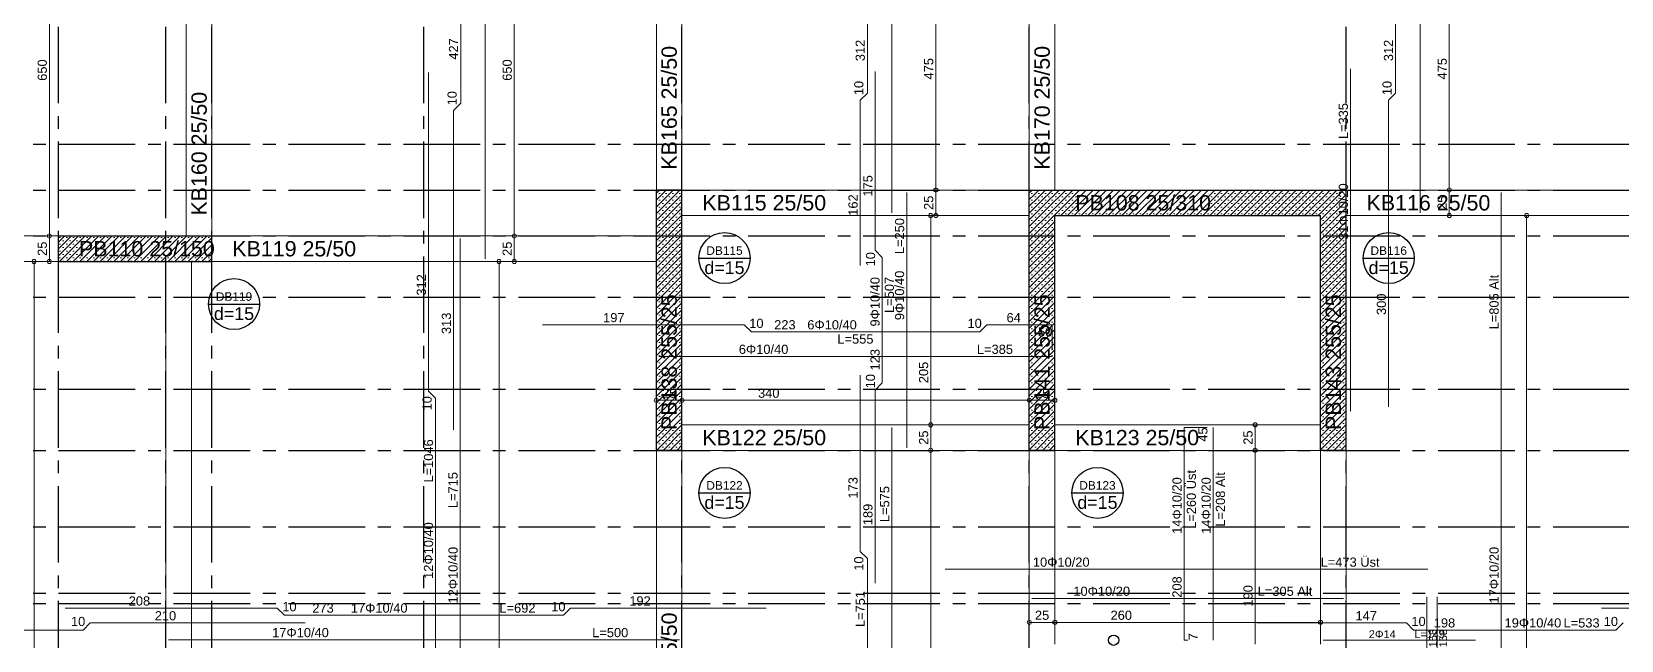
# Model space of a CAD drawing. Header units: millimetres. Extents: x 2232 to 85269, y -3593 to 5869.
# Drawn here: x 41216 to 42771, y 4226 to 4822 of the extents above; entities that cross this region are included whole.
import ezdxf

# ---------------------------------------------------------------- set-up
doc = ezdxf.new("R2010")
doc.units = ezdxf.units.MM
doc.linetypes.add('CENTER2', pattern=[112.5, 75, -12.5, 12.5, -12.5])
doc.linetypes.add('DASHDOT2', pattern=[12.7, 6.35, -3.175, 0, -3.175])
doc.layers.add('aks', color=251, linetype='DASHDOT2', lineweight=35)
for name, color, linetype in [('Donatı Topl. Uzun. Yazısı', 7, 'Continuous'), ('Donatı Uz. Yazısı', 7, 'Continuous'), ('Donatı Yazısı', 7, 'Continuous'), ('Donatı Çizgisi', 7, 'Continuous'), ('Döşeme', 7, 'Continuous'), ('Kiriş', 7, 'Continuous'), ('Merdiven', 7, 'Continuous'), ('Panel', 7, 'Continuous'), ('Standart', 7, 'Continuous'), ('Ölçülendirme', 7, 'Continuous')]:
    doc.layers.add(name, color=color, linetype=linetype)
doc.styles.add('arial_1_18', font='arial.ttf', dxfattribs={"height": 0.2})
pattern_1 = [(45, (0, 0), (-3.314563, 3.314563), []), (45, (3.3146, 0), (-3.314563, 3.314563), [0, -4.6875])]

# ---------------------------------------------------------------- blocks, each defined once
blk = doc.blocks.new('IDE128Entity1')
at = {"layer": 'Standart', "color": 159, "linetype": 'CENTER2', "lineweight": -3}
blk.add_lwpolyline([(-50, 1165), (3310, 1165)], dxfattribs=at)
blk = doc.blocks.new('IDE128Entity3')
at = {"layer": 'Standart', "color": 159, "linetype": 'CENTER2', "lineweight": -3}
blk.add_lwpolyline([(1207.5, 80), (1207.5, 2250)], dxfattribs=at)
blk = doc.blocks.new('IDE128Entity28')
at = {"layer": 'Donatı Çizgisi', "color": 5, "linetype": 'Continuous', "lineweight": 5}
blk.add_lwpolyline([(2087.5, 1129), (2236.6, 1129)], dxfattribs=at)
at = {"layer": 'Donatı Topl. Uzun. Yazısı', "color": 1, "linetype": 'Continuous', "lineweight": 5, "style": 'arial_1_18'}
blk.add_text('L=149', height=7.65, dxfattribs=at).set_placement((2176.8, 1131.1))
at = {"layer": 'Donatı Yazısı', "color": 5, "linetype": 'Continuous', "lineweight": 5, "style": 'arial_1_18'}
blk.add_text('2Φ14', height=7.65, dxfattribs=at).set_placement((2132.2, 1131.1))
blk = doc.blocks.new('IDE128Entity29')
at = {"layer": 'Donatı Çizgisi', "color": 5, "linetype": 'Continuous', "lineweight": 5}
blk.add_lwpolyline([(2189, 1013.4), (2189, 1171.6)], dxfattribs=at)
at = {"layer": 'Donatı Topl. Uzun. Yazısı', "color": 1, "linetype": 'Continuous', "lineweight": 5, "style": 'arial_1_18'}
blk.add_text('L=158', height=7.65, rotation=90, dxfattribs=at).set_placement((2198.8, 1109.9))
at = {"layer": 'Donatı Yazısı', "color": 5, "linetype": 'Continuous', "lineweight": 5, "style": 'arial_1_18'}
blk.add_text('2Φ14', height=7.65, rotation=90, dxfattribs=at).set_placement((2198.8, 1060.9))
blk = doc.blocks.new('IDE128Entity30')
at = {"layer": 'Donatı Çizgisi', "color": 5, "linetype": 'Continuous', "lineweight": 5}
blk.add_lwpolyline([(2199, 1013.4), (2199, 1171.6)], dxfattribs=at)
at = {"layer": 'Donatı Topl. Uzun. Yazısı', "color": 1, "linetype": 'Continuous', "lineweight": 5, "style": 'arial_1_18'}
blk.add_text('L=158', height=7.65, rotation=90, dxfattribs=at).set_placement((2208.8, 1109.9))
at = {"layer": 'Donatı Yazısı', "color": 5, "linetype": 'Continuous', "lineweight": 5, "style": 'arial_1_18'}
blk.add_text('2Φ14', height=7.65, rotation=90, dxfattribs=at).set_placement((2208.8, 1060.9))
blk = doc.blocks.new('IDE128Entity33')
at = {"layer": 'Döşeme', "color": 117, "linetype": 'Continuous', "lineweight": -3}
blk.add_lwpolyline([(1841.7, 1273.3), (1891.7, 1273.3)], dxfattribs=at)
blk.add_circle((1866.7, 1273.3), 25, dxfattribs=at)
at = {"layer": 'Döşeme', "color": 178, "linetype": 'Continuous', "lineweight": -3, "style": 'arial_1_18'}
blk.add_text('DB123', height=8.33, dxfattribs=at).set_placement((1848.9, 1276.5))
at = {"layer": 'Döşeme', "color": 164, "linetype": 'Continuous', "lineweight": -3, "style": 'arial_1_18'}
blk.add_text('d=15', height=12.5, dxfattribs=at).set_placement((1847, 1257.7))
blk = doc.blocks.new('IDE128Entity34')
at = {"layer": 'Döşeme', "color": 117, "linetype": 'Continuous', "lineweight": -3}
blk.add_lwpolyline([(1476.7, 1503.3), (1526.7, 1503.3)], dxfattribs=at)
blk.add_circle((1501.7, 1503.3), 25, dxfattribs=at)
at = {"layer": 'Döşeme', "color": 178, "linetype": 'Continuous', "lineweight": -3, "style": 'arial_1_18'}
blk.add_text('DB115', height=8.33, dxfattribs=at).set_placement((1483.9, 1506.5))
at = {"layer": 'Döşeme', "color": 164, "linetype": 'Continuous', "lineweight": -3, "style": 'arial_1_18'}
blk.add_text('d=15', height=12.5, dxfattribs=at).set_placement((1482, 1487.7))
blk = doc.blocks.new('IDE128Entity35')
at = {"layer": 'Döşeme', "color": 117, "linetype": 'Continuous', "lineweight": -3}
blk.add_lwpolyline([(1476.7, 1273.3), (1526.7, 1273.3)], dxfattribs=at)
blk.add_circle((1501.7, 1273.3), 25, dxfattribs=at)
at = {"layer": 'Döşeme', "color": 178, "linetype": 'Continuous', "lineweight": -3, "style": 'arial_1_18'}
blk.add_text('DB122', height=8.33, dxfattribs=at).set_placement((1483.9, 1276.5))
at = {"layer": 'Döşeme', "color": 164, "linetype": 'Continuous', "lineweight": -3, "style": 'arial_1_18'}
blk.add_text('d=15', height=12.5, dxfattribs=at).set_placement((1482, 1257.7))
blk = doc.blocks.new('IDE128Entity36')
at = {"layer": 'Döşeme', "color": 117, "linetype": 'Continuous', "lineweight": -3}
blk.add_lwpolyline([(996.7, 1458.3), (1046.7, 1458.3)], dxfattribs=at)
blk.add_circle((1021.7, 1458.3), 25, dxfattribs=at)
at = {"layer": 'Döşeme', "color": 178, "linetype": 'Continuous', "lineweight": -3, "style": 'arial_1_18'}
blk.add_text('DB119', height=8.33, dxfattribs=at).set_placement((1003.9, 1461.5))
at = {"layer": 'Döşeme', "color": 164, "linetype": 'Continuous', "lineweight": -3, "style": 'arial_1_18'}
blk.add_text('d=15', height=12.5, dxfattribs=at).set_placement((1002, 1442.7))
blk = doc.blocks.new('IDE128Entity42')
at = {"layer": 'Döşeme', "color": 117, "linetype": 'Continuous', "lineweight": -3}
blk.add_lwpolyline([(2126.7, 1503.3), (2176.7, 1503.3)], dxfattribs=at)
blk.add_circle((2151.7, 1503.3), 25, dxfattribs=at)
at = {"layer": 'Döşeme', "color": 178, "linetype": 'Continuous', "lineweight": -3, "style": 'arial_1_18'}
blk.add_text('DB116', height=8.33, dxfattribs=at).set_placement((2133.9, 1506.5))
at = {"layer": 'Döşeme', "color": 164, "linetype": 'Continuous', "lineweight": -3, "style": 'arial_1_18'}
blk.add_text('d=15', height=12.5, dxfattribs=at).set_placement((2132, 1487.7))
blk = doc.blocks.new('IDE128Entity121')
at = {"layer": 'Kiriş', "color": 4, "linetype": 'Continuous', "lineweight": 5}
blk.add_lwpolyline([(2110, 1545), (2440, 1545)], dxfattribs=at)
blk = doc.blocks.new('IDE128Entity122')
at = {"layer": 'Kiriş', "color": 4, "linetype": 'Continuous', "lineweight": 5}
blk.add_lwpolyline([(2110, 1570), (2440, 1570)], dxfattribs=at)
blk = doc.blocks.new('IDE128Entity123')
at = {"layer": 'Kiriş', "color": 159, "linetype": 'Continuous', "lineweight": 5, "style": 'arial_1_18'}
blk.add_text('KB116 25/50', height=15, dxfattribs=at).set_placement((2130, 1550))
blk = doc.blocks.new('IDE128Entity127')
at = {"layer": 'Kiriş', "color": 4, "linetype": 'Continuous', "lineweight": 5}
blk.add_lwpolyline([(1825, 1315), (2085, 1315)], dxfattribs=at)
blk = doc.blocks.new('IDE128Entity128')
at = {"layer": 'Kiriş', "color": 4, "linetype": 'Continuous', "lineweight": 5}
blk.add_lwpolyline([(1825, 1340), (2085, 1340)], dxfattribs=at)
blk = doc.blocks.new('IDE128Entity129')
at = {"layer": 'Kiriş', "color": 159, "linetype": 'Continuous', "lineweight": 5, "style": 'arial_1_18'}
blk.add_text('KB123 25/50', height=15, dxfattribs=at).set_placement((1845, 1320))
blk = doc.blocks.new('IDE128Entity130')
at = {"layer": 'Kiriş', "color": 4, "linetype": 'Continuous', "lineweight": 5}
blk.add_lwpolyline([(2110, 785), (2110, 1315)], dxfattribs=at)
blk = doc.blocks.new('IDE128Entity132')
at = {"layer": 'Kiriş', "color": 4, "linetype": 'Continuous', "lineweight": 5}
blk.add_lwpolyline([(2085, 1125), (2085, 1315)], dxfattribs=at)
blk = doc.blocks.new('IDE128Entity134')
at = {"layer": 'Kiriş', "color": 4, "linetype": 'Continuous', "lineweight": 5}
blk.add_lwpolyline([(1825, 1570), (1825, 1920)], dxfattribs=at)
blk = doc.blocks.new('IDE128Entity135')
at = {"layer": 'Kiriş', "color": 4, "linetype": 'Continuous', "lineweight": 5}
blk.add_lwpolyline([(1800, 1570), (1800, 1920)], dxfattribs=at)
blk = doc.blocks.new('IDE128Entity136')
at = {"layer": 'Kiriş', "color": 159, "linetype": 'Continuous', "lineweight": 5, "style": 'arial_1_18'}
blk.add_text('KB170 25/50', height=15, rotation=90, dxfattribs=at).set_placement((1820, 1590))
blk = doc.blocks.new('IDE128Entity137')
at = {"layer": 'Kiriş', "color": 4, "linetype": 'Continuous', "lineweight": 5}
blk.add_lwpolyline([(1460, 1545), (1800, 1545)], dxfattribs=at)
blk = doc.blocks.new('IDE128Entity138')
at = {"layer": 'Kiriş', "color": 4, "linetype": 'Continuous', "lineweight": 5}
blk.add_lwpolyline([(1460, 1570), (1800, 1570)], dxfattribs=at)
blk = doc.blocks.new('IDE128Entity139')
at = {"layer": 'Kiriş', "color": 159, "linetype": 'Continuous', "lineweight": 5, "style": 'arial_1_18'}
blk.add_text('KB115 25/50', height=15, dxfattribs=at).set_placement((1480, 1550))
blk = doc.blocks.new('IDE128Entity140')
at = {"layer": 'Kiriş', "color": 4, "linetype": 'Continuous', "lineweight": 5}
blk.add_lwpolyline([(1460, 1315), (1800, 1315)], dxfattribs=at)
blk = doc.blocks.new('IDE128Entity141')
at = {"layer": 'Kiriş', "color": 4, "linetype": 'Continuous', "lineweight": 5}
blk.add_lwpolyline([(1460, 1340), (1800, 1340)], dxfattribs=at)
blk = doc.blocks.new('IDE128Entity142')
at = {"layer": 'Kiriş', "color": 159, "linetype": 'Continuous', "lineweight": 5, "style": 'arial_1_18'}
blk.add_text('KB122 25/50', height=15, dxfattribs=at).set_placement((1480, 1320))
blk = doc.blocks.new('IDE128Entity144')
at = {"layer": 'Kiriş', "color": 4, "linetype": 'Continuous', "lineweight": 5}
blk.add_lwpolyline([(1825, 1125), (1825, 1315)], dxfattribs=at)
blk = doc.blocks.new('IDE128Entity145')
at = {"layer": 'Kiriş', "color": 4, "linetype": 'Continuous', "lineweight": 5}
blk.add_lwpolyline([(1800, 785), (1800, 1315)], dxfattribs=at)
blk = doc.blocks.new('IDE128Entity159')
at = {"layer": 'Kiriş', "color": 4, "linetype": 'Continuous', "lineweight": 5}
blk.add_lwpolyline([(1460, 1570), (1460, 2045)], dxfattribs=at)
blk = doc.blocks.new('IDE128Entity160')
at = {"layer": 'Kiriş', "color": 4, "linetype": 'Continuous', "lineweight": 5}
blk.add_lwpolyline([(1435, 1570), (1435, 2045)], dxfattribs=at)
blk = doc.blocks.new('IDE128Entity161')
at = {"layer": 'Kiriş', "color": 159, "linetype": 'Continuous', "lineweight": 5, "style": 'arial_1_18'}
blk.add_text('KB165 25/50', height=15, rotation=90, dxfattribs=at).set_placement((1455, 1590))
blk = doc.blocks.new('IDE128Entity162')
at = {"layer": 'Kiriş', "color": 4, "linetype": 'Continuous', "lineweight": 5}
blk.add_lwpolyline([(1000, 1525), (1000, 2050)], dxfattribs=at)
blk = doc.blocks.new('IDE128Entity163')
at = {"layer": 'Kiriş', "color": 4, "linetype": 'Continuous', "lineweight": 5}
blk.add_lwpolyline([(975, 1525), (975, 2050)], dxfattribs=at)
blk = doc.blocks.new('IDE128Entity164')
at = {"layer": 'Kiriş', "color": 159, "linetype": 'Continuous', "lineweight": 5, "style": 'arial_1_18'}
blk.add_text('KB160 25/50', height=15, rotation=90, dxfattribs=at).set_placement((995, 1545))
blk = doc.blocks.new('IDE128Entity165')
at = {"layer": 'Kiriş', "color": 4, "linetype": 'Continuous', "lineweight": 5}
blk.add_lwpolyline([(1460, 1015), (1460, 1315)], dxfattribs=at)
blk = doc.blocks.new('IDE128Entity166')
at = {"layer": 'Kiriş', "color": 4, "linetype": 'Continuous', "lineweight": 5}
blk.add_lwpolyline([(1435, 1015), (1435, 1315)], dxfattribs=at)
blk = doc.blocks.new('IDE128Entity167')
at = {"layer": 'Kiriş', "color": 159, "linetype": 'Continuous', "lineweight": 5, "style": 'arial_1_18'}
blk.add_text('KB164 25/50', height=15, rotation=90, dxfattribs=at).set_placement((1455, 1035))
blk = doc.blocks.new('IDE128Entity168')
at = {"layer": 'Kiriş', "color": 4, "linetype": 'Continuous', "lineweight": 5}
blk.add_lwpolyline([(1000, 1500), (1435, 1500)], dxfattribs=at)
blk = doc.blocks.new('IDE128Entity169')
at = {"layer": 'Kiriş', "color": 4, "linetype": 'Continuous', "lineweight": 5}
blk.add_lwpolyline([(1000, 1525), (1435, 1525)], dxfattribs=at)
blk = doc.blocks.new('IDE128Entity170')
at = {"layer": 'Kiriş', "color": 159, "linetype": 'Continuous', "lineweight": 5, "style": 'arial_1_18'}
blk.add_text('KB119 25/50', height=15, dxfattribs=at).set_placement((1020, 1505))
blk = doc.blocks.new('IDE128Entity171')
at = {"layer": 'Kiriş', "color": 4, "linetype": 'Continuous', "lineweight": 5}
blk.add_lwpolyline([(980, 830), (980, 1500)], dxfattribs=at)
blk = doc.blocks.new('IDE128Entity172')
at = {"layer": 'Kiriş', "color": 4, "linetype": 'Continuous', "lineweight": 5}
blk.add_lwpolyline([(955, 830), (955, 1500)], dxfattribs=at)
blk = doc.blocks.new('IDE128Entity174')
at = {"layer": 'Kiriş', "color": 4, "linetype": 'Continuous', "lineweight": 5}
blk.add_lwpolyline([(550, 1500), (850, 1500)], dxfattribs=at)
blk = doc.blocks.new('IDE128Entity175')
at = {"layer": 'Kiriş', "color": 4, "linetype": 'Continuous', "lineweight": 5}
blk.add_lwpolyline([(550, 1525), (850, 1525)], dxfattribs=at)
blk = doc.blocks.new('IDE128Entity218')
at = {"layer": 'Panel', "linetype": 'Continuous', "lineweight": 5}
h = blk.add_hatch(dxfattribs=at)
h.set_pattern_fill('SACNCR', color=163, scale=50, style=0)
h.set_pattern_definition(pattern_1)
h.paths.add_polyline_path([(2085, 1545), (1825, 1545), (1800, 1570), (2110, 1570)])
blk = doc.blocks.new('IDE128Entity219')
at = {"layer": 'Panel', "color": 164, "linetype": 'Continuous', "lineweight": -3}
blk.add_lwpolyline([(1825, 1545), (2085, 1545)], dxfattribs=at)
blk = doc.blocks.new('IDE128Entity220')
at = {"layer": 'Panel', "color": 164, "linetype": 'Continuous', "lineweight": -3}
blk.add_lwpolyline([(1800, 1570), (2110, 1570)], dxfattribs=at)
blk = doc.blocks.new('IDE128Entity221')
at = {"layer": 'Panel', "color": 159, "linetype": 'Continuous', "lineweight": -3, "style": 'arial_1_18'}
blk.add_text('PB108 25/310', height=15, dxfattribs=at).set_placement((1845, 1550))
blk = doc.blocks.new('IDE128Entity222')
at = {"layer": 'Panel', "linetype": 'Continuous', "lineweight": 5}
h = blk.add_hatch(dxfattribs=at)
h.set_pattern_fill('SACNCR', color=163, scale=50, style=0)
h.set_pattern_definition(pattern_1)
h.paths.add_polyline_path([(2110, 1315), (2085, 1315), (2085, 1545), (2110, 1570)])
blk = doc.blocks.new('IDE128Entity223')
at = {"layer": 'Panel', "color": 164, "linetype": 'Continuous', "lineweight": -3}
blk.add_lwpolyline([(2110, 1315), (2085, 1315)], dxfattribs=at)
blk = doc.blocks.new('IDE128Entity224')
at = {"layer": 'Panel', "color": 164, "linetype": 'Continuous', "lineweight": -3}
blk.add_lwpolyline([(2110, 1315), (2110, 1570)], dxfattribs=at)
blk = doc.blocks.new('IDE128Entity225')
at = {"layer": 'Panel', "color": 164, "linetype": 'Continuous', "lineweight": -3}
blk.add_lwpolyline([(2085, 1315), (2085, 1545)], dxfattribs=at)
blk = doc.blocks.new('IDE128Entity226')
at = {"layer": 'Panel', "color": 159, "linetype": 'Continuous', "lineweight": -3, "style": 'arial_1_18'}
blk.add_text('PB143 255/25', height=15, rotation=90, dxfattribs=at).set_placement((2105, 1335))
blk = doc.blocks.new('IDE128Entity227')
at = {"layer": 'Panel', "linetype": 'Continuous', "lineweight": 5}
h = blk.add_hatch(dxfattribs=at)
h.set_pattern_fill('SACNCR', color=163, scale=50, style=0)
h.set_pattern_definition(pattern_1)
h.paths.add_polyline_path([(1800, 1570), (1825, 1545), (1825, 1315), (1800, 1315)])
blk = doc.blocks.new('IDE128Entity228')
at = {"layer": 'Panel', "color": 164, "linetype": 'Continuous', "lineweight": -3}
blk.add_lwpolyline([(1825, 1315), (1800, 1315)], dxfattribs=at)
blk = doc.blocks.new('IDE128Entity229')
at = {"layer": 'Panel', "color": 164, "linetype": 'Continuous', "lineweight": -3}
blk.add_lwpolyline([(1825, 1315), (1825, 1545)], dxfattribs=at)
blk = doc.blocks.new('IDE128Entity230')
at = {"layer": 'Panel', "color": 164, "linetype": 'Continuous', "lineweight": -3}
blk.add_lwpolyline([(1800, 1315), (1800, 1570)], dxfattribs=at)
blk = doc.blocks.new('IDE128Entity231')
at = {"layer": 'Panel', "color": 159, "linetype": 'Continuous', "lineweight": -3, "style": 'arial_1_18'}
blk.add_text('PB141 255/25', height=15, rotation=90, dxfattribs=at).set_placement((1820, 1335))
blk = doc.blocks.new('IDE128Entity232')
at = {"layer": 'Panel', "linetype": 'Continuous', "lineweight": 5}
h = blk.add_hatch(dxfattribs=at)
h.set_pattern_fill('SACNCR', color=163, scale=50, style=0)
h.set_pattern_definition(pattern_1)
h.paths.add_polyline_path([(1435, 1315), (1435, 1570), (1460, 1570), (1460, 1315)])
blk = doc.blocks.new('IDE128Entity233')
at = {"layer": 'Panel', "color": 164, "linetype": 'Continuous', "lineweight": -3}
blk.add_lwpolyline([(1460, 1315), (1435, 1315)], dxfattribs=at)
blk = doc.blocks.new('IDE128Entity234')
at = {"layer": 'Panel', "color": 164, "linetype": 'Continuous', "lineweight": -3}
blk.add_lwpolyline([(1460, 1315), (1460, 1570)], dxfattribs=at)
blk = doc.blocks.new('IDE128Entity235')
at = {"layer": 'Panel', "color": 164, "linetype": 'Continuous', "lineweight": -3}
blk.add_lwpolyline([(1460, 1570), (1435, 1570)], dxfattribs=at)
blk = doc.blocks.new('IDE128Entity236')
at = {"layer": 'Panel', "color": 164, "linetype": 'Continuous', "lineweight": -3}
blk.add_lwpolyline([(1435, 1315), (1435, 1570)], dxfattribs=at)
blk = doc.blocks.new('IDE128Entity237')
at = {"layer": 'Panel', "color": 159, "linetype": 'Continuous', "lineweight": -3, "style": 'arial_1_18'}
blk.add_text('PB138 255/25', height=15, rotation=90, dxfattribs=at).set_placement((1455, 1335))
blk = doc.blocks.new('IDE128Entity267')
at = {"layer": 'Panel', "linetype": 'Continuous', "lineweight": 5}
h = blk.add_hatch(dxfattribs=at)
h.set_pattern_fill('SACNCR', color=163, scale=50, style=0)
h.set_pattern_definition(pattern_1)
h.paths.add_polyline_path([(850, 1525), (1000, 1525), (1000, 1500), (850, 1500)])
blk = doc.blocks.new('IDE128Entity268')
at = {"layer": 'Panel', "color": 164, "linetype": 'Continuous', "lineweight": -3}
blk.add_lwpolyline([(850, 1500), (850, 1525)], dxfattribs=at)
blk = doc.blocks.new('IDE128Entity269')
at = {"layer": 'Panel', "color": 164, "linetype": 'Continuous', "lineweight": -3}
blk.add_lwpolyline([(850, 1500), (1000, 1500)], dxfattribs=at)
blk = doc.blocks.new('IDE128Entity270')
at = {"layer": 'Panel', "color": 164, "linetype": 'Continuous', "lineweight": -3}
blk.add_lwpolyline([(1000, 1500), (1000, 1525)], dxfattribs=at)
blk = doc.blocks.new('IDE128Entity271')
at = {"layer": 'Panel', "color": 164, "linetype": 'Continuous', "lineweight": -3}
blk.add_lwpolyline([(850, 1525), (1000, 1525)], dxfattribs=at)
blk = doc.blocks.new('IDE128Entity272')
at = {"layer": 'Panel', "color": 159, "linetype": 'Continuous', "lineweight": -3, "style": 'arial_1_18'}
blk.add_text('PB110 25/150', height=15, dxfattribs=at).set_placement((870, 1505))
blk = doc.blocks.new('IDE128Entity296')
at = {"layer": 'aks', "color": 251, "linetype": 'CENTER2', "lineweight": -3}
blk.add_lwpolyline([(-50, 1175), (3260, 1175)], dxfattribs=at)
blk = doc.blocks.new('IDE128Entity430')
at = {"layer": 'aks', "color": 251, "linetype": 'CENTER2', "lineweight": -3}
blk.add_lwpolyline([(-50, 1615), (3260, 1615)], dxfattribs=at)
blk = doc.blocks.new('IDE128Entity437')
at = {"layer": 'aks', "color": 251, "linetype": 'CENTER2', "lineweight": -3}
blk.add_lwpolyline([(-50, 1465), (3260, 1465)], dxfattribs=at)
blk = doc.blocks.new('IDE128Entity444')
at = {"layer": 'aks', "color": 251, "linetype": 'CENTER2', "lineweight": -3}
blk.add_lwpolyline([(-50, 1570), (3260, 1570)], dxfattribs=at)
blk = doc.blocks.new('IDE128Entity451')
at = {"layer": 'aks', "color": 251, "linetype": 'CENTER2', "lineweight": -3}
blk.add_lwpolyline([(-50, 1315), (3260, 1315)], dxfattribs=at)
blk = doc.blocks.new('IDE128Entity458')
at = {"layer": 'aks', "color": 251, "linetype": 'CENTER2', "lineweight": -3}
blk.add_lwpolyline([(-50, 1525), (3260, 1525)], dxfattribs=at)
blk = doc.blocks.new('IDE128Entity465')
at = {"layer": 'aks', "color": 251, "linetype": 'CENTER2', "lineweight": -3}
blk.add_lwpolyline([(-50, 1375), (3260, 1375)], dxfattribs=at)
blk = doc.blocks.new('IDE128Entity608')
at = {"layer": 'aks', "color": 251, "linetype": 'CENTER2', "lineweight": -3}
blk.add_lwpolyline([(-50, 1240), (3260, 1240)], dxfattribs=at)
blk = doc.blocks.new('IDE128Entity622')
at = {"layer": 'aks', "color": 251, "linetype": 'CENTER2', "lineweight": -3}
blk.add_lwpolyline([(1000, 80), (1000, 2250)], dxfattribs=at)
blk = doc.blocks.new('IDE128Entity629')
at = {"layer": 'aks', "color": 251, "linetype": 'CENTER2', "lineweight": -3}
blk.add_lwpolyline([(850, 80), (850, 2250)], dxfattribs=at)
blk = doc.blocks.new('IDE128Entity636')
at = {"layer": 'aks', "color": 251, "linetype": 'CENTER2', "lineweight": -3}
blk.add_lwpolyline([(1460, 80), (1460, 2250)], dxfattribs=at)
blk = doc.blocks.new('IDE128Entity643')
at = {"layer": 'aks', "color": 251, "linetype": 'CENTER2', "lineweight": -3}
blk.add_lwpolyline([(1800, 80), (1800, 2250)], dxfattribs=at)
blk = doc.blocks.new('IDE128Entity657')
at = {"layer": 'aks', "color": 251, "linetype": 'CENTER2', "lineweight": -3}
blk.add_lwpolyline([(2110, 80), (2110, 2250)], dxfattribs=at)
blk = doc.blocks.new('IDE128Entity685')
at = {"layer": 'aks', "color": 251, "linetype": 'CENTER2', "lineweight": -3}
blk.add_lwpolyline([(955, 80), (955, 2250)], dxfattribs=at)
blk = doc.blocks.new('IDE128Entity976')
at = {"layer": 'Merdiven', "color": 251, "linetype": 'Continuous', "lineweight": -3}
blk.add_circle((1882.5, 1129), 5, dxfattribs=at)
blk = doc.blocks.new('IDE128Entity1407')
at = {"layer": 'Donatı Çizgisi', "color": 5, "linetype": 'Continuous', "lineweight": 5}
for points in [[(1267.5, 1502.5), (1267.5, 2197.5)], [(1243.5, 1655), (1243.5, 2082.1)], [(1665.5, 1547.5), (1665.5, 2067.5)], [(2182.5, 1547.5), (2182.5, 2067.5)], [(1641.5, 1665), (1641.5, 1977.1)], [(2158.5, 1665), (2158.5, 1977.1)], [(1212, 1373), (1212, 1685)], [(1649, 1511), (1649, 1686.2)], [(2114.3, 1353.5), (2114.3, 1688.7)], [(1634.5, 1658), (1641.5, 1665)], [(2151.5, 1658), (2158.5, 1665)], [(1236.5, 1648), (1243.5, 1655)], [(1634.5, 1496.2), (1634.5, 1658)], [(2151.5, 1357.5), (2151.5, 1658)], [(1236.5, 1335), (1236.5, 1648)], [(1680, 1317.5), (1680, 1567.5)], [(2261.8, 762.5), (2261.8, 1567.5)], [(1243, 807.5), (1243, 1522.5)], [(1656, 1504), (1649, 1511)], [(1656, 1381), (1656, 1504)], [(1323.7, 1438), (1521, 1438)], [(1521, 1438), (1528, 1431)], [(1751.4, 1431), (1758.4, 1438)], [(1758.4, 1438), (1822.5, 1438)], [(1822.5, 1438), (1822.5, 1413)], [(1528, 1431), (1751.4, 1431)], [(1437.5, 1407), (1822.5, 1407)], [(1634.5, 1216), (1634.5, 1388.7)], [(1219, 1366), (1212, 1373)], [(1649, 1374), (1656, 1381)], [(1649, 1185), (1649, 1374)], [(1219, 964), (1219, 1366)], [(1665.5, 762.5), (1665.5, 1337.5)], [(1951.5, 1129), (1951.5, 1337.5)], [(1951.5, 1337.5), (1974, 1337.5)], [(1980, 1129), (1980, 1337.5)], [(1641.5, 1209), (1634.5, 1216)], [(1641.5, 891), (1641.5, 1209)], [(1717.5, 1198.5), (2190, 1198.5)], [(1802.5, 1170), (2107.5, 1170)], [(856.3, 1160.5), (1064, 1160.5)], [(1064, 1160.5), (1071, 1153.5)], [(1071, 1153.5), (1344, 1153.5)], [(1344, 1153.5), (1351, 1160.5)], [(1351, 1160.5), (1542.5, 1160.5)], [(2360, 1160.5), (2528, 1160.5)], [(607.9, 1139), (874, 1139)], [(874, 1139), (881, 1146)], [(881, 1146), (1091.2, 1146)], [(2022.5, 1146), (2169, 1146)], [(2169, 1146), (2176, 1139)], [(2176, 1139), (2374, 1139)], [(2374, 1139), (2381, 1146)], [(957.5, 1129.5), (1457.5, 1129.5)], [(1955, 1129), (1951.5, 1129)]]:
    blk.add_lwpolyline(points, dxfattribs=at)
at = {"layer": 'Donatı Topl. Uzun. Yazısı', "color": 1, "linetype": 'Continuous', "lineweight": 5, "style": 'arial_1_18'}
for s, p in [('L=335', (2111.8, 1619.9)), ('L=250', (1677.5, 1507.2)), ('L=507', (1667.5, 1449.6)), ('L=805 Alt', (2259.3, 1433.5)), ('L=1046', (1216.5, 1283.5)), ('L=715', (1240.5, 1258.4)), ('L=260 Üst', (1963, 1238.1)), ('L=208 Alt', (1991.5, 1240.2)), ('L=575', (1663, 1244.7)), ('L=751', (1639, 1141.9))]:
    blk.add_text(s, height=9, rotation=90, dxfattribs=at).set_placement(p)
for s, p in [('L=555', (1612.2, 1419.5)), ('L=385', (1748.7, 1409.5)), ('L=473 Üst', (2085.1, 1201)), ('L=305 Alt', (2023.5, 1172.5)), ('L=692', (1281.4, 1156)), ('L=500', (1372.2, 1132)), ('L=533', (2322.8, 1141.5))]:
    blk.add_text(s, height=9, dxfattribs=at).set_placement(p)
at = {"layer": 'Donatı Uz. Yazısı', "color": 5, "linetype": 'Continuous', "lineweight": 5, "style": 'arial_1_18'}
for s, p in [('427', (1241, 1697.7)), ('312', (1639, 1696.2)), ('312', (2156, 1696.2)), ('10', (1239.6, 1652.9)), ('10', (1637.6, 1662.9)), ('10', (2154.6, 1662.9)), ('175', (1646.5, 1563.6)), ('162', (1632, 1544.8)), ('10', (1649.1, 1495.2)), ('312', (1209.5, 1466.6)), ('300', (2149, 1447.6)), ('313', (1234, 1428.9)), ('123', (1653.5, 1393.3)), ('10', (1649, 1375.7)), ('10', (1215.1, 1354.1)), ('45', (1974.3, 1323.5)), ('173', (1632, 1267.8)), ('189', (1646.5, 1241.7)), ('10', (1637.6, 1197.1)), ('208', (1949, 1170.7)), ('7', (1964.8, 1129))]:
    blk.add_text(s, height=9, rotation=90, dxfattribs=at).set_placement(p)
for s, p in [('197', (1382.9, 1440.5)), ('64', (1777.7, 1440.5)), ('10', (1525.9, 1434.9)), ('223', (1550.3, 1433.5)), ('10', (1739.5, 1434.9)), ('50', (1808.5, 1426.5)), ('208', (918.6, 1163)), ('192', (1408.5, 1163)), ('10', (862.1, 1142.9)), ('210', (944.1, 1148.5)), ('10', (1068.9, 1157.4)), ('273', (1098.3, 1156)), ('10', (1332.1, 1157.4)), ('147', (2119.2, 1148.5)), ('10', (2173.9, 1142.9)), ('10', (2362.1, 1142.9)), ('198', (2195.8, 1141.5))]:
    blk.add_text(s, height=9, dxfattribs=at).set_placement(p)
at = {"layer": 'Donatı Yazısı', "color": 5, "linetype": 'Continuous', "lineweight": 5, "style": 'arial_1_18'}
for s, p in [('31Φ10/20', (2111.8, 1521.1)), ('9Φ10/40', (1653.5, 1436.3)), ('9Φ10/40', (1677.5, 1442.5)), ('14Φ10/20', (1949, 1233.2)), ('14Φ10/20', (1977.5, 1233.2)), ('12Φ10/40', (1216.5, 1189.1)), ('12Φ10/40', (1240.5, 1165)), ('17Φ10/20', (2259.3, 1165))]:
    blk.add_text(s, height=9, rotation=90, dxfattribs=at).set_placement(p)
for s, p in [('6Φ10/40', (1582.7, 1433.5)), ('6Φ10/40', (1515.7, 1409.5)), ('10Φ10/20', (1803.5, 1201)), ('10Φ10/20', (1843.1, 1172.5)), ('17Φ10/40', (1136, 1156)), ('17Φ10/40', (1059, 1132)), ('19Φ10/40', (2265.1, 1141.5))]:
    blk.add_text(s, height=9, dxfattribs=at).set_placement(p)
blk = doc.blocks.new('IDE128Entity1408')
at = {"layer": 'Ölçülendirme', "color": 1, "linetype": 'Continuous', "lineweight": 5}
for points in [[(841, 1500), (841, 2200)], [(1296, 1500), (1296, 2200)], [(1708.5, 1545), (1708.5, 2070)], [(2211, 1545), (2211, 2070)], [(1703.5, 1315), (1703.5, 1545)], [(2286.7, 760), (2286.7, 1545)], [(826, 805), (826, 1500)], [(1281, 805), (1281, 1500)], [(1435, 1364), (1825, 1364)], [(2021, 1125), (2021, 1340)], [(1703.5, 760), (1703.5, 1315)], [(1800, 1146.5), (2085, 1146.5)]]:
    blk.add_lwpolyline(points, dxfattribs=at)
for centre in [(1708.5, 1570), (2211, 1570), (1703.5, 1545), (1708.5, 1545), (2211, 1545), (2286.7, 1545), (841, 1525), (1296, 1525), (826, 1500), (841, 1500), (1281, 1500), (1296, 1500), (1435, 1364), (1460, 1364), (1800, 1364), (1825, 1364), (1703.5, 1340), (2021, 1340), (1703.5, 1315), (1703.5, 1315), (2021, 1315), (1800, 1146.5), (1825, 1146.5), (2085, 1146.5)]:
    blk.add_circle(centre, 2, dxfattribs=at)
at = {"layer": 'Ölçülendirme', "color": 1, "linetype": 'Continuous', "lineweight": 5, "style": 'arial_1_18'}
for s, p in [('650', (838.5, 1677)), ('650', (1293.5, 1677)), ('475', (1706, 1678.3)), ('475', (2208.5, 1678.3)), ('25', (1706, 1550.5)), ('25', (2208.5, 1550.5)), ('25', (838.5, 1505.5)), ('25', (1293.5, 1505.5)), ('205', (1701, 1380.8)), ('25', (1701, 1320.5)), ('25', (2018.5, 1320.5)), ('190', (2018.5, 1162))]:
    blk.add_text(s, height=9, rotation=90, dxfattribs=at).set_placement(p)
for s, p in [('25', (1440.5, 1366.5)), ('340', (1534.5, 1366.5)), ('25', (1805.5, 1366.5)), ('25', (1805.5, 1149)), ('260', (1879.5, 1149))]:
    blk.add_text(s, height=9, dxfattribs=at).set_placement(p)

msp = doc.modelspace()

# ---------------------------------------------------------------- block references
at = {"layer": 'aks'}
for name in ['IDE128Entity629', 'IDE128Entity685', 'IDE128Entity622', 'IDE128Entity636', 'IDE128Entity643', 'IDE128Entity657', 'IDE128Entity430', 'IDE128Entity444', 'IDE128Entity458', 'IDE128Entity437', 'IDE128Entity465', 'IDE128Entity451', 'IDE128Entity608', 'IDE128Entity296']:
    msp.add_blockref(name, (40391.8, 3097), dxfattribs=at)
at = {"layer": 'Döşeme'}
for name in ['IDE128Entity34', 'IDE128Entity42', 'IDE128Entity36', 'IDE128Entity35', 'IDE128Entity33']:
    msp.add_blockref(name, (40391.8, 3097), dxfattribs=at)
at = {"layer": 'Kiriş'}
for name in ['IDE128Entity163', 'IDE128Entity162', 'IDE128Entity160', 'IDE128Entity159', 'IDE128Entity135', 'IDE128Entity134', 'IDE128Entity161', 'IDE128Entity136', 'IDE128Entity164', 'IDE128Entity138', 'IDE128Entity122', 'IDE128Entity139', 'IDE128Entity123', 'IDE128Entity137', 'IDE128Entity121', 'IDE128Entity175', 'IDE128Entity169', 'IDE128Entity170', 'IDE128Entity174', 'IDE128Entity172', 'IDE128Entity171', 'IDE128Entity168', 'IDE128Entity141', 'IDE128Entity128', 'IDE128Entity142', 'IDE128Entity129', 'IDE128Entity166', 'IDE128Entity140', 'IDE128Entity165', 'IDE128Entity145', 'IDE128Entity127', 'IDE128Entity144', 'IDE128Entity132', 'IDE128Entity130', 'IDE128Entity167']:
    msp.add_blockref(name, (40391.8, 3097), dxfattribs=at)
at = {"layer": 'Merdiven'}
msp.add_blockref('IDE128Entity976', (40391.8, 3097), dxfattribs=at)
at = {"layer": 'Panel'}
for name in ['IDE128Entity232', 'IDE128Entity235', 'IDE128Entity236', 'IDE128Entity234', 'IDE128Entity218', 'IDE128Entity220', 'IDE128Entity227', 'IDE128Entity230', 'IDE128Entity222', 'IDE128Entity224', 'IDE128Entity221', 'IDE128Entity219', 'IDE128Entity229', 'IDE128Entity225', 'IDE128Entity267', 'IDE128Entity268', 'IDE128Entity271', 'IDE128Entity270', 'IDE128Entity272', 'IDE128Entity269', 'IDE128Entity237', 'IDE128Entity231', 'IDE128Entity226', 'IDE128Entity233', 'IDE128Entity228', 'IDE128Entity223']:
    msp.add_blockref(name, (40391.8, 3097), dxfattribs=at)
at = {"layer": 'Standart'}
for name in ['IDE128Entity3', 'IDE128Entity1408', 'IDE128Entity1407', 'IDE128Entity1', 'IDE128Entity29', 'IDE128Entity30', 'IDE128Entity28']:
    msp.add_blockref(name, (40391.8, 3097), dxfattribs=at)

doc.saveas('drawing.dxf')
